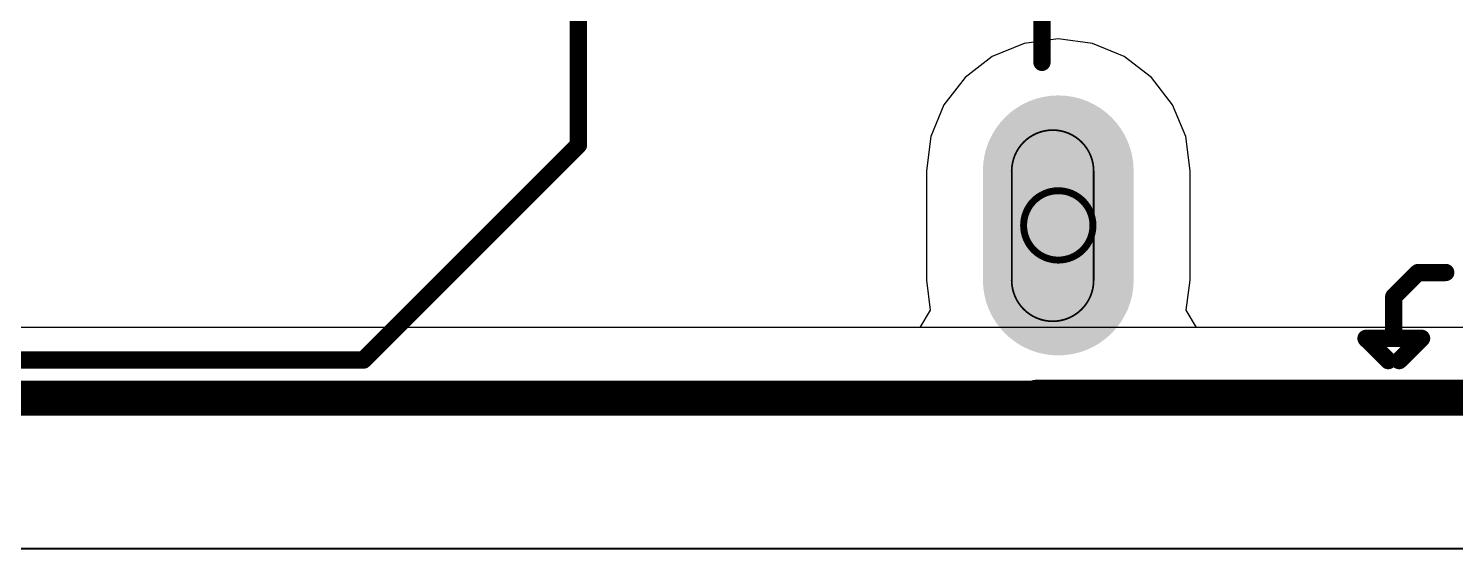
# Model space of a CAD drawing. Header units: inches. Extents: x -5 to 501, y -9 to 81.
# Drawn here: x 76.29 to 86.74, y -1.11 to 2.71 of the extents above; entities that cross this region are included whole.
import ezdxf

# ---------------------------------------------------------------- set-up
doc = ezdxf.new("R2010")
doc.units = ezdxf.units.IN
for name, color, linetype in [('Board Outline', 216, 'Continuous'), ('Bottom Layer', 5, 'Continuous'), ('Bottom Solder', 6, 'Continuous'), ('Drill Drawing', 1, 'Continuous'), ('Ground', 16, 'Continuous'), ('Mechanical 13', 56, 'Continuous'), ('Mechanical 4', 56, 'Continuous'), ('Multi-Layer', 9, 'Continuous'), ('Pad Holes', 156, 'Continuous'), ('Power', 76, 'Continuous'), ('Top Layer', 1, 'Continuous'), ('Top Overlay', 2, 'Continuous'), ('Top Solder', 216, 'Continuous')]:
    doc.layers.add(name, color=color, linetype=linetype)

msp = doc.modelspace()

# ---------------------------------------------------------------- hatches: boundary and pattern name
at = {"layer": 'Bottom Layer'}
h = msp.add_hatch(color=5, dxfattribs=at)
edge = h.paths.add_edge_path()
edge.add_arc((83.829, 0.865), 0.45, 180, 360)
edge.add_line((84.279, 0.865), (84.279, 1.665))
edge.add_arc((83.829, 1.665), 0.45, 0, 180)
edge.add_line((83.379, 1.665), (83.379, 0.865))
at = {"layer": 'Bottom Solder'}
h = msp.add_hatch(color=6, dxfattribs=at)
edge = h.paths.add_edge_path()
edge.add_arc((83.829, 0.865), 0.552, 180, 360)
edge.add_line((84.381, 0.865), (84.381, 1.665))
edge.add_arc((83.829, 1.665), 0.552, 0, 180)
edge.add_line((83.277, 1.665), (83.277, 0.865))
at = {"layer": 'Ground'}
h = msp.add_hatch(color=16, dxfattribs=at)
edge = h.paths.add_edge_path()
edge.add_arc((83.829, 0.865), 0.45, 180, 360)
edge.add_line((84.279, 0.865), (84.279, 1.665))
edge.add_arc((83.829, 1.665), 0.45, 0, 180)
edge.add_line((83.379, 1.665), (83.379, 0.865))
at = {"layer": 'Multi-Layer'}
h = msp.add_hatch(color=9, dxfattribs=at)
edge = h.paths.add_edge_path()
edge.add_arc((83.829, 0.865), 0.45, 180, 360)
edge.add_line((84.279, 0.865), (84.279, 1.665))
edge.add_arc((83.829, 1.665), 0.45, 0, 180)
edge.add_line((83.379, 1.665), (83.379, 0.865))
at = {"layer": 'Pad Holes'}
h = msp.add_hatch(color=7, dxfattribs=at)
edge = h.paths.add_edge_path()
edge.add_arc((83.829, 0.865), 0.3, 180, 360)
edge.add_line((84.129, 0.865), (84.129, 1.665))
edge.add_arc((83.829, 1.665), 0.3, 0, 180)
edge.add_line((83.529, 1.665), (83.529, 0.865))
at = {"layer": 'Power'}
h = msp.add_hatch(color=76, dxfattribs=at)
edge = h.paths.add_edge_path()
edge.add_arc((83.829, 0.865), 0.45, 180, 360)
edge.add_line((84.279, 0.865), (84.279, 1.665))
edge.add_arc((83.829, 1.665), 0.45, 0, 180)
edge.add_line((83.379, 1.665), (83.379, 0.865))
at = {"layer": 'Top Layer'}
h = msp.add_hatch(color=1, dxfattribs=at)
edge = h.paths.add_edge_path()
edge.add_arc((83.829, 0.865), 0.45, 180, 360)
edge.add_line((84.279, 0.865), (84.279, 1.665))
edge.add_arc((83.829, 1.665), 0.45, 0, 180)
edge.add_line((83.379, 1.665), (83.379, 0.865))
at = {"layer": 'Top Solder'}
h = msp.add_hatch(color=216, dxfattribs=at)
edge = h.paths.add_edge_path()
edge.add_arc((83.829, 0.865), 0.552, 180, 360)
edge.add_line((84.381, 0.865), (84.381, 1.665))
edge.add_arc((83.829, 1.665), 0.552, 0, 180)
edge.add_line((83.277, 1.665), (83.277, 0.865))

# ---------------------------------------------------------------- linework, layer by layer
at = {"layer": 'Board Outline'}
msp.add_lwpolyline([(0, 0, 0.254, 0.254, 0), (115, 0, 0.254, 0.254, 0)], format="xyseb", dxfattribs=at)
at = {"layer": 'Bottom Layer'}
msp.add_line((96.027, 0.518), (26.702, 0.518), dxfattribs=at)
at = {"layer": 'Drill Drawing'}
for points in [[(84.083, 1.265, 0.0508, 0.0508, 1), (83.575, 1.265, 0.0508, 0.0508, 1)], [(83.562, 1.265, 0.0254, 0.0254, 1), (83.588, 1.265, 0.0254, 0.0254, 1)], [(84.07, 1.265, 0.0254, 0.0254, 1), (84.096, 1.265, 0.0254, 0.0254, 1)]]:
    msp.add_lwpolyline(points, format="xyseb", close=True, dxfattribs=at)
at = {"layer": 'Ground'}
msp.add_line((96.027, 0.518), (0.518, 0.518), dxfattribs=at)
at = {"layer": 'Mechanical 13'}
for points in [[(86.286, 0.743, 0.127, 0.127, 0), (86.463, 0.92, 0.127, 0.127, 0)], [(86.463, 0.92, 0.127, 0.127, 0), (86.667, 0.92, 0.127, 0.127, 0)], [(86.286, 0.743, 0.127, 0.127, 0), (86.286, 0.438, 0.127, 0.127, 0)], [(86.082, 0.438, 0.127, 0.127, 0), (86.286, 0.438, 0.127, 0.127, 0)], [(86.082, 0.438, 0.127, 0.127, 0), (86.246, 0.275, 0.127, 0.127, 0)], [(86.286, 0.438, 0.127, 0.127, 0), (86.489, 0.438, 0.127, 0.127, 0)], [(86.326, 0.275, 0.127, 0.127, 0), (86.489, 0.438, 0.127, 0.127, 0)]]:
    msp.add_lwpolyline(points, format="xyseb", dxfattribs=at)
for points in [[(86.432, 0.92, 0.0635, 0.0635, 1), (86.495, 0.92, 0.0635, 0.0635, 1)], [(86.432, 0.92, 0.0635, 0.0635, 1), (86.495, 0.92, 0.0635, 0.0635, 1)], [(86.635, 0.92, 0.0635, 0.0635, 1), (86.698, 0.92, 0.0635, 0.0635, 1)], [(86.254, 0.743, 0.0635, 0.0635, 1), (86.317, 0.743, 0.0635, 0.0635, 1)], [(86.254, 0.743, 0.0635, 0.0635, 1), (86.317, 0.743, 0.0635, 0.0635, 1)], [(86.051, 0.438, 0.0635, 0.0635, 1), (86.114, 0.438, 0.0635, 0.0635, 1)], [(86.051, 0.438, 0.0635, 0.0635, 1), (86.114, 0.438, 0.0635, 0.0635, 1)], [(86.254, 0.438, 0.0635, 0.0635, 1), (86.317, 0.438, 0.0635, 0.0635, 1)], [(86.254, 0.438, 0.0635, 0.0635, 1), (86.317, 0.438, 0.0635, 0.0635, 1)], [(86.254, 0.438, 0.0635, 0.0635, 1), (86.317, 0.438, 0.0635, 0.0635, 1)], [(86.457, 0.438, 0.0635, 0.0635, 1), (86.521, 0.438, 0.0635, 0.0635, 1)], [(86.457, 0.438, 0.0635, 0.0635, 1), (86.521, 0.438, 0.0635, 0.0635, 1)], [(86.214, 0.275, 0.0635, 0.0635, 1), (86.277, 0.275, 0.0635, 0.0635, 1)], [(86.294, 0.275, 0.0635, 0.0635, 1), (86.357, 0.275, 0.0635, 0.0635, 1)]]:
    msp.add_lwpolyline(points, format="xyseb", close=True, dxfattribs=at)
at = {"layer": 'Mechanical 4'}
for points in [[(83.488, 1.663, 0.0127, 0.0127, -1), (84.088, 1.663, 0.0127, 0.0127, 0)], [(83.488, 0.863, 0.0127, 0.0127, 0), (83.488, 1.663, 0.0127, 0.0127, 0)], [(84.088, 0.863, 0.0127, 0.0127, 0), (84.088, 1.663, 0.0127, 0.0127, 0)], [(84.088, 0.863, 0.0127, 0.0127, -1), (83.488, 0.863, 0.0127, 0.0127, 0)], [(0.001, -0.002, 0.0127, 0.0127, 0), (115.001, -0.002, 0.0127, 0.0127, 0)], [(4.678, -1.102, 0.0127, 0.0127, 0), (110.278, -1.102, 0.0127, 0.0127, 0)]]:
    msp.add_lwpolyline(points, format="xyseb", dxfattribs=at)
for points in [[(83.484, 1.663, 0.00635, 0.00635, 1), (83.491, 1.663, 0.00635, 0.00635, 1)], [(83.484, 1.663, 0.00635, 0.00635, 1), (83.491, 1.663, 0.00635, 0.00635, 1)], [(84.084, 1.663, 0.00635, 0.00635, 1), (84.091, 1.663, 0.00635, 0.00635, 1)], [(84.084, 1.663, 0.00635, 0.00635, 1), (84.091, 1.663, 0.00635, 0.00635, 1)], [(83.484, 0.863, 0.00635, 0.00635, 1), (83.491, 0.863, 0.00635, 0.00635, 1)], [(83.484, 0.863, 0.00635, 0.00635, 1), (83.491, 0.863, 0.00635, 0.00635, 1)], [(84.084, 0.863, 0.00635, 0.00635, 1), (84.091, 0.863, 0.00635, 0.00635, 1)], [(84.084, 0.863, 0.00635, 0.00635, 1), (84.091, 0.863, 0.00635, 0.00635, 1)]]:
    msp.add_lwpolyline(points, format="xyseb", close=True, dxfattribs=at)
at = {"layer": 'Power'}
for p, q in [((83.829, 2.631), (83.579, 2.598)), ((84.079, 2.598), (83.829, 2.631)), ((83.579, 2.598), (83.346, 2.502)), ((84.312, 2.502), (84.079, 2.598)), ((83.346, 2.502), (83.146, 2.348)), ((84.512, 2.348), (84.312, 2.502)), ((83.146, 2.348), (82.992, 2.148)), ((84.666, 2.148), (84.512, 2.348)), ((82.992, 2.148), (82.896, 1.915)), ((84.762, 1.915), (84.666, 2.148)), ((82.896, 1.915), (82.863, 1.665)), ((84.795, 1.665), (84.762, 1.915)), ((82.863, 1.665), (82.863, 0.865)), ((84.795, 0.865), (84.795, 1.665)), ((82.863, 0.865), (82.892, 0.645)), ((84.766, 0.645), (84.795, 0.865)), ((82.892, 0.645), (82.816, 0.518)), ((84.842, 0.518), (84.766, 0.645)), ((82.816, 0.518), (0.518, 0.518)), ((91.466, 0.518), (84.842, 0.518))]:
    msp.add_line(p, q, dxfattribs=at)
at = {"layer": 'Top Layer'}
msp.add_line((100.544, 0.518), (0.518, 0.518), dxfattribs=at)
at = {"layer": 'Top Overlay'}
for points in [[(83.709, 4.085, 0.127, 0.127, 0), (83.709, 2.459, 0.127, 0.127, 0)], [(80.315, 1.854, 0.127, 0.127, 0), (80.315, 3.785, 0.127, 0.127, 0)], [(78.74, 0.279, 0.127, 0.127, 0), (80.315, 1.854, 0.127, 0.127, 0)], [(70.002, 0.279, 0.127, 0.127, 0), (78.74, 0.279, 0.127, 0.127, 0)], [(83.659, 0.071, 0.127, 0.127, 0), (92.649, 0.071, 0.127, 0.127, 0)]]:
    msp.add_lwpolyline(points, format="xyseb", dxfattribs=at)
for points in [[(83.678, 2.459, 0.0635, 0.0635, 1), (83.741, 2.459, 0.0635, 0.0635, 1)], [(80.283, 1.854, 0.0635, 0.0635, 1), (80.347, 1.854, 0.0635, 0.0635, 1)], [(80.283, 1.854, 0.0635, 0.0635, 1), (80.347, 1.854, 0.0635, 0.0635, 1)], [(78.708, 0.279, 0.0635, 0.0635, 1), (78.772, 0.279, 0.0635, 0.0635, 1)], [(78.708, 0.279, 0.0635, 0.0635, 1), (78.772, 0.279, 0.0635, 0.0635, 1)], [(83.627, 0.071, 0.0635, 0.0635, 1), (83.69, 0.071, 0.0635, 0.0635, 1)]]:
    msp.add_lwpolyline(points, format="xyseb", close=True, dxfattribs=at)

doc.saveas('drawing.dxf')
